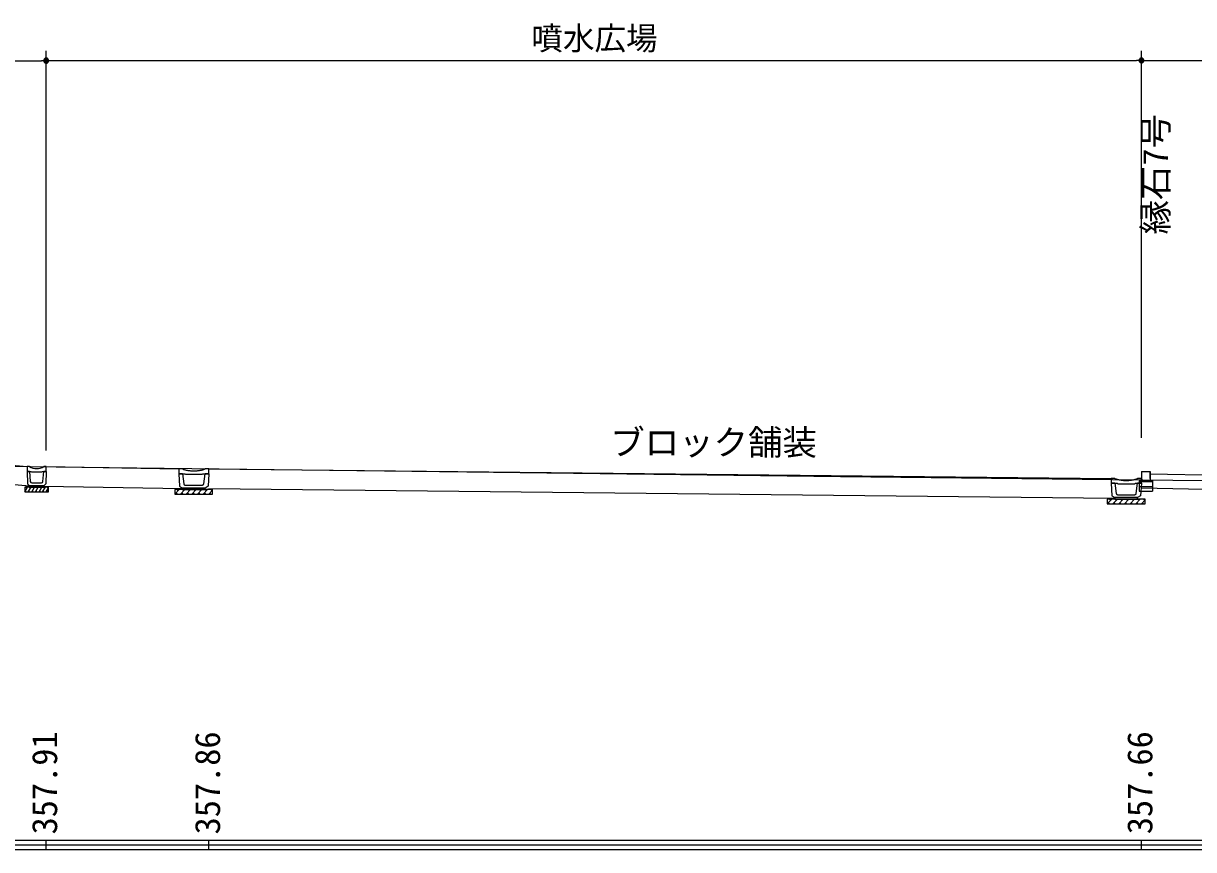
# Model space of a CAD drawing. Units: millimetres on the paper. Extents: x -84 to 7, y -133 to 191.
# Drawn here: x -42.72 to -30.49, y 26.55 to 35.19 of the extents above; entities that cross this region are included whole.
import ezdxf
from ezdxf.enums import TextEntityAlignment as Align

# ---------------------------------------------------------------- set-up
doc = ezdxf.new("R2010")
doc.units = ezdxf.units.MM
doc.header["$LTSCALE"] = 0.14
for name, color, linetype in [('0-1_D-BDG-3-DL-2', 7, 'Continuous'), ('0-3_D-STR-2-文字', 7, 'Continuous'), ('0-5_D-BDG-2-DL-1', 7, 'Continuous'), ('0-7_D-STR-1-計線1', 7, 'Continuous'), ('0-8_D-STR-DIM-2高さ', 7, 'Continuous'), ('0-9_D-BDG-1-現況', 7, 'Continuous')]:
    doc.layers.add(name, color=color, linetype=linetype)
doc.styles.add('ＭＳ ゴシック', font='')
doc.styles.get('ＭＳ ゴシック').set_extended_font_data('MS Gothic')

msp = doc.modelspace()

# ---------------------------------------------------------------- linework, layer by layer
at = {"layer": '0-1_D-BDG-3-DL-2'}
for p, q in [((-73.8141, 26.6501), (3.4526, 26.6501)), ((-73.8141, 26.5501), (3.4526, 26.5501))]:
    msp.add_line(p, q, dxfattribs=at)
at = {"layer": '0-3_D-STR-2-文字'}
for p, q in [((-42.4854, 30.722), (-42.4854, 34.9013)), ((-42.4854, 30.722), (-42.4854, 34.8977)), ((-31.0371, 31.2301), (-31.0371, 34.9013)), ((-31.037, 30.8551), (-31.037, 34.9013)), ((-46.1905, 34.7977), (-42.5354, 34.7977)), ((-42.5104, 34.7977), (-42.5354, 34.7977)), ((-42.461, 34.8027), (-42.5099, 34.8027)), ((-42.5099, 34.7963), (-42.461, 34.7963)), ((-42.5083, 34.8112), (-42.4625, 34.8112)), ((-42.4625, 34.7878), (-42.5083, 34.7878)), ((-42.4654, 34.8127), (-42.5054, 34.8127)), ((-42.5054, 34.7863), (-42.4654, 34.7863)), ((-42.5004, 34.8212), (-42.4704, 34.8212)), ((-42.4704, 34.7778), (-42.5004, 34.7778)), ((-42.4604, 34.8013), (-42.4354, 34.8013)), ((-42.4354, 34.8013), (-31.087, 34.8013)), ((-31.062, 34.8013), (-31.087, 34.8013)), ((-31.0616, 34.7963), (-31.0127, 34.7963)), ((-31.0126, 34.8063), (-31.0615, 34.8063)), ((-31.06, 34.8112), (-31.0142, 34.8112)), ((-31.0141, 34.7913), (-31.0599, 34.7913)), ((-31.0571, 34.7863), (-31.0172, 34.7863)), ((-31.017, 34.8163), (-31.057, 34.8163)), ((-31.0521, 34.8212), (-31.0221, 34.8212)), ((-31.022, 34.7813), (-31.052, 34.7813)), ((-31.0121, 34.8013), (-30.9871, 34.8013)), ((-30.9871, 34.8013), (-29.0092, 34.8013))]:
    msp.add_line(p, q, dxfattribs=at)
for points in [[(-42.4604, 34.8013), (-42.4606, 34.8044), (-42.4612, 34.8075), (-42.4622, 34.8105), (-42.4635, 34.8133), (-42.4652, 34.816), (-42.4672, 34.8184), (-42.4695, 34.8205), (-42.472, 34.8224), (-42.4748, 34.8239), (-42.4777, 34.8251), (-42.4807, 34.8258), (-42.4838, 34.8262), (-42.487, 34.8262), (-42.4901, 34.8258), (-42.4931, 34.8251), (-42.4961, 34.8239), (-42.4988, 34.8224), (-42.5014, 34.8205), (-42.5036, 34.8184), (-42.5056, 34.816), (-42.5073, 34.8133), (-42.5087, 34.8105), (-42.5096, 34.8075), (-42.5102, 34.8044), (-42.5104, 34.8013), (-42.4854, 34.8013)], [(-42.4604, 34.7977), (-42.4606, 34.8008), (-42.4612, 34.8039), (-42.4622, 34.8069), (-42.4635, 34.8098), (-42.4652, 34.8124), (-42.4672, 34.8148), (-42.4695, 34.817), (-42.472, 34.8188), (-42.4748, 34.8203), (-42.4777, 34.8215), (-42.4807, 34.8223), (-42.4838, 34.8227), (-42.487, 34.8227), (-42.4901, 34.8223), (-42.4931, 34.8215), (-42.4961, 34.8203), (-42.4988, 34.8188), (-42.5014, 34.817), (-42.5036, 34.8148), (-42.5056, 34.8124), (-42.5073, 34.8098), (-42.5087, 34.8069), (-42.5096, 34.8039), (-42.5102, 34.8008), (-42.5104, 34.7977), (-42.4854, 34.7977)], [(-42.5104, 34.8013), (-42.5102, 34.7981), (-42.5096, 34.7951), (-42.5087, 34.7921), (-42.5073, 34.7892), (-42.5056, 34.7866), (-42.5036, 34.7842), (-42.5014, 34.782), (-42.4988, 34.7802), (-42.4961, 34.7787), (-42.4931, 34.7775), (-42.4901, 34.7767), (-42.487, 34.7763), (-42.4838, 34.7763), (-42.4807, 34.7767), (-42.4777, 34.7775), (-42.4748, 34.7787), (-42.472, 34.7802), (-42.4695, 34.782), (-42.4672, 34.7842), (-42.4652, 34.7866), (-42.4635, 34.7892), (-42.4622, 34.7921), (-42.4612, 34.7951), (-42.4606, 34.7981), (-42.4604, 34.8013), (-42.4854, 34.8013)], [(-42.5104, 34.7977), (-42.5102, 34.7946), (-42.5096, 34.7915), (-42.5087, 34.7885), (-42.5073, 34.7857), (-42.5056, 34.783), (-42.5036, 34.7806), (-42.5014, 34.7784), (-42.4988, 34.7766), (-42.4961, 34.7751), (-42.4931, 34.7739), (-42.4901, 34.7732), (-42.487, 34.7728), (-42.4838, 34.7728), (-42.4807, 34.7732), (-42.4777, 34.7739), (-42.4748, 34.7751), (-42.472, 34.7766), (-42.4695, 34.7784), (-42.4672, 34.7806), (-42.4652, 34.783), (-42.4635, 34.7857), (-42.4622, 34.7885), (-42.4612, 34.7915), (-42.4606, 34.7946), (-42.4604, 34.7977), (-42.4854, 34.7977)], [(-31.0121, 34.8013), (-31.0123, 34.8044), (-31.0129, 34.8075), (-31.0139, 34.8105), (-31.0152, 34.8133), (-31.0169, 34.816), (-31.0189, 34.8184), (-31.0212, 34.8205), (-31.0237, 34.8224), (-31.0265, 34.8239), (-31.0294, 34.8251), (-31.0324, 34.8258), (-31.0356, 34.8262), (-31.0387, 34.8262), (-31.0418, 34.8258), (-31.0448, 34.8251), (-31.0478, 34.8239), (-31.0505, 34.8224), (-31.0531, 34.8205), (-31.0553, 34.8184), (-31.0573, 34.816), (-31.059, 34.8133), (-31.0604, 34.8105), (-31.0613, 34.8075), (-31.0619, 34.8044), (-31.0621, 34.8013), (-31.0371, 34.8013)], [(-31.0621, 34.8013), (-31.0619, 34.7981), (-31.0613, 34.7951), (-31.0604, 34.7921), (-31.059, 34.7892), (-31.0573, 34.7866), (-31.0553, 34.7842), (-31.0531, 34.782), (-31.0505, 34.7802), (-31.0478, 34.7787), (-31.0448, 34.7775), (-31.0418, 34.7767), (-31.0387, 34.7763), (-31.0356, 34.7763), (-31.0324, 34.7767), (-31.0294, 34.7775), (-31.0265, 34.7787), (-31.0237, 34.7802), (-31.0212, 34.782), (-31.0189, 34.7842), (-31.0169, 34.7866), (-31.0152, 34.7892), (-31.0139, 34.7921), (-31.0129, 34.7951), (-31.0123, 34.7981), (-31.0121, 34.8013), (-31.0371, 34.8013)], [(-31.012, 34.8013), (-31.0122, 34.8044), (-31.0128, 34.8075), (-31.0138, 34.8105), (-31.0151, 34.8133), (-31.0168, 34.816), (-31.0188, 34.8184), (-31.0211, 34.8205), (-31.0236, 34.8224), (-31.0264, 34.8239), (-31.0293, 34.8251), (-31.0323, 34.8258), (-31.0354, 34.8262), (-31.0386, 34.8262), (-31.0417, 34.8258), (-31.0447, 34.8251), (-31.0477, 34.8239), (-31.0504, 34.8224), (-31.0529, 34.8205), (-31.0552, 34.8184), (-31.0572, 34.816), (-31.0589, 34.8133), (-31.0603, 34.8105), (-31.0612, 34.8075), (-31.0618, 34.8044), (-31.062, 34.8013), (-31.037, 34.8013)], [(-31.062, 34.8013), (-31.0618, 34.7981), (-31.0612, 34.7951), (-31.0603, 34.7921), (-31.0589, 34.7892), (-31.0572, 34.7866), (-31.0552, 34.7842), (-31.0529, 34.782), (-31.0504, 34.7802), (-31.0477, 34.7787), (-31.0447, 34.7775), (-31.0417, 34.7767), (-31.0386, 34.7763), (-31.0354, 34.7763), (-31.0323, 34.7767), (-31.0293, 34.7775), (-31.0264, 34.7787), (-31.0236, 34.7802), (-31.0211, 34.782), (-31.0188, 34.7842), (-31.0168, 34.7866), (-31.0151, 34.7892), (-31.0138, 34.7921), (-31.0128, 34.7951), (-31.0122, 34.7981), (-31.012, 34.8013), (-31.037, 34.8013)]]:
    msp.add_lwpolyline(points, close=True, dxfattribs=at)
at = {"layer": '0-5_D-BDG-2-DL-1'}
msp.add_line((-76.8141, 26.6001), (3.4526, 26.6001), dxfattribs=at)
at = {"layer": '0-7_D-STR-1-計線1'}
for p, q in [((-42.6605, 30.5551), (-42.6855, 30.5551)), ((-42.6855, 30.5551), (-42.6855, 30.5051)), ((-42.6855, 30.5051), (-42.6805, 30.3751)), ((-42.6605, 30.5051), (-42.6855, 30.5051)), ((-42.6605, 30.5051), (-42.6517, 30.3989)), ((-42.6405, 30.5001), (-42.5305, 30.5001)), ((-42.5194, 30.3989), (-42.5105, 30.5051)), ((-42.4855, 30.5551), (-42.5105, 30.5551)), ((-42.4855, 30.5051), (-42.5105, 30.5051)), ((-42.4855, 30.5051), (-42.4905, 30.3751)), ((-42.4855, 30.5551), (-41.1006, 30.5301)), ((-42.4855, 30.5051), (-42.4855, 30.5551)), ((-41.0613, 30.5301), (-41.1006, 30.5301)), ((-41.1006, 30.5301), (-41.1006, 30.4801)), ((-41.1006, 30.4801), (-41.0928, 30.3501)), ((-41.0613, 30.4801), (-41.1006, 30.4801)), ((-41.0613, 30.4801), (-41.0473, 30.3739)), ((-41.0298, 30.4751), (-40.8565, 30.4751)), ((-40.839, 30.3739), (-40.825, 30.4801)), ((-40.7856, 30.5301), (-40.825, 30.5301)), ((-40.7856, 30.4801), (-40.825, 30.4801)), ((-40.7856, 30.4801), (-40.7935, 30.3501)), ((-40.7856, 30.5301), (-31.3543, 30.4301)), ((-40.7856, 30.4801), (-40.7856, 30.5301)), ((-31.0371, 30.5051), (-30.9442, 30.5051)), ((-31.0371, 30.5051), (-31.0371, 30.4051)), ((-30.9442, 30.4302), (-30.9442, 30.5051)), ((-30.9442, 30.5051), (-30.9442, 30.4051)), ((-30.9442, 30.4801), (-29.0351, 30.445)), ((-42.4605, 30.3401), (-42.7105, 30.3401)), ((-42.7105, 30.3401), (-42.7105, 30.2901)), ((-42.7105, 30.2901), (-42.6817, 30.3401)), ((-42.6889, 30.3276), (-42.6961, 30.3401)), ((-42.673, 30.2901), (-42.6442, 30.3401)), ((-42.5105, 30.3551), (-42.6605, 30.3551)), ((-42.6514, 30.3276), (-42.6586, 30.3401)), ((-42.6367, 30.3851), (-42.5343, 30.3851)), ((-42.6355, 30.2901), (-42.6067, 30.3401)), ((-42.6139, 30.3276), (-42.6211, 30.3401)), ((-42.598, 30.2901), (-42.5692, 30.3401)), ((-42.5764, 30.3276), (-42.5836, 30.3401)), ((-42.5605, 30.2901), (-42.5317, 30.3401)), ((-42.5389, 30.3276), (-42.5461, 30.3401)), ((-42.523, 30.2901), (-42.4942, 30.3401)), ((-42.4905, 30.3751), (-42.5105, 30.3551)), ((-42.5105, 30.3401), (-42.5105, 30.3551)), ((-42.5105, 30.3506), (-41.0613, 30.3244)), ((-42.5014, 30.3276), (-42.5086, 30.3401)), ((-42.4639, 30.3276), (-42.4711, 30.3401)), ((-42.4605, 30.2901), (-42.4605, 30.3401)), ((-41.0238, 30.3601), (-40.8625, 30.3601)), ((-40.7935, 30.3501), (-40.825, 30.3301)), ((-31.3146, 30.4301), (-31.3543, 30.4301)), ((-31.3543, 30.4301), (-31.3543, 30.3801)), ((-31.3543, 30.3801), (-31.3463, 30.2501)), ((-31.3146, 30.3801), (-31.3543, 30.3801)), ((-31.3146, 30.3801), (-31.3006, 30.2739)), ((-31.2829, 30.3751), (-31.1085, 30.3751)), ((-31.0908, 30.2739), (-31.0768, 30.3801)), ((-31.0371, 30.4301), (-31.0768, 30.4301)), ((-31.0371, 30.3801), (-31.0768, 30.3801)), ((-31.0604, 30.4051), (-30.921, 30.4051)), ((-31.0604, 30.4051), (-31.0604, 30.2976)), ((-31.0604, 30.3976), (-30.921, 30.3976)), ((-31.0604, 30.3476), (-30.921, 30.3476)), ((-31.0371, 30.3801), (-31.0451, 30.2501)), ((-31.0371, 30.3801), (-31.0371, 30.4301)), ((-30.921, 30.4051), (-30.921, 30.2976)), ((-42.7105, 30.2901), (-42.4605, 30.2901)), ((-42.6961, 30.2901), (-42.7033, 30.3026)), ((-42.6586, 30.2901), (-42.6658, 30.3026)), ((-42.6211, 30.2901), (-42.6283, 30.3026)), ((-42.5836, 30.2901), (-42.5908, 30.3026)), ((-42.5461, 30.2901), (-42.5533, 30.3026)), ((-42.5086, 30.2901), (-42.5158, 30.3026)), ((-42.4855, 30.2901), (-42.4605, 30.3334)), ((-42.4711, 30.2901), (-42.4783, 30.3026)), ((-40.7463, 30.3151), (-41.14, 30.3151)), ((-41.14, 30.3151), (-41.14, 30.2651)), ((-41.14, 30.2651), (-41.0946, 30.3151)), ((-41.14, 30.2651), (-40.7463, 30.2651)), ((-41.1173, 30.2651), (-41.1287, 30.2776)), ((-41.1059, 30.3026), (-41.1173, 30.3151)), ((-41.081, 30.2651), (-41.0355, 30.3151)), ((-41.0582, 30.2651), (-41.0696, 30.2776)), ((-40.825, 30.3301), (-41.0613, 30.3301)), ((-41.0469, 30.3026), (-41.0582, 30.3151)), ((-41.0219, 30.2651), (-40.9764, 30.3151)), ((-40.9992, 30.2651), (-41.0105, 30.2776)), ((-40.9878, 30.3026), (-40.9992, 30.3151)), ((-40.9628, 30.2651), (-40.9174, 30.3151)), ((-40.9401, 30.2651), (-40.9515, 30.2776)), ((-40.9287, 30.3026), (-40.9401, 30.3151)), ((-40.9038, 30.2651), (-40.8583, 30.3151)), ((-40.881, 30.2651), (-40.8924, 30.2776)), ((-40.8697, 30.3026), (-40.881, 30.3151)), ((-40.8447, 30.2651), (-40.7992, 30.3151)), ((-40.822, 30.2651), (-40.8333, 30.2776)), ((-40.825, 30.3151), (-40.825, 30.3301)), ((-40.8106, 30.3026), (-40.822, 30.3151)), ((-40.7856, 30.2651), (-40.7463, 30.3084)), ((-40.7846, 30.3251), (-31.3146, 30.2247)), ((-40.7629, 30.2651), (-40.7743, 30.2776)), ((-40.7515, 30.3026), (-40.7629, 30.3151)), ((-40.7463, 30.2651), (-40.7463, 30.3151)), ((-30.9975, 30.2151), (-31.3939, 30.2151)), ((-31.3939, 30.2151), (-31.3939, 30.1651)), ((-31.3939, 30.1651), (-31.3481, 30.2151)), ((-31.3596, 30.2026), (-31.371, 30.2151)), ((-31.3344, 30.1651), (-31.2887, 30.2151)), ((-31.0768, 30.2301), (-31.3146, 30.2301)), ((-31.3001, 30.2026), (-31.3116, 30.2151)), ((-31.2769, 30.2601), (-31.1145, 30.2601)), ((-31.275, 30.1651), (-31.2292, 30.2151)), ((-31.2406, 30.2026), (-31.2521, 30.2151)), ((-31.2155, 30.1651), (-31.1697, 30.2151)), ((-31.1812, 30.2026), (-31.1926, 30.2151)), ((-31.1561, 30.1651), (-31.1103, 30.2151)), ((-31.1217, 30.2026), (-31.1332, 30.2151)), ((-31.0966, 30.1651), (-31.0508, 30.2151)), ((-31.0451, 30.2501), (-31.0768, 30.2301)), ((-31.0768, 30.2151), (-31.0768, 30.2301)), ((-31.0623, 30.2026), (-31.0737, 30.2151)), ((-31.0604, 30.2976), (-30.921, 30.2976)), ((-31.0371, 30.3318), (-29.0356, 30.295)), ((-31.0028, 30.2026), (-31.0142, 30.2151)), ((-30.9975, 30.1651), (-30.9975, 30.2151)), ((-31.3939, 30.1651), (-30.9975, 30.1651)), ((-31.371, 30.1651), (-31.3825, 30.1776)), ((-31.3116, 30.1651), (-31.323, 30.1776)), ((-31.2521, 30.1651), (-31.2635, 30.1776)), ((-31.1926, 30.1651), (-31.2041, 30.1776)), ((-31.1332, 30.1651), (-31.1446, 30.1776)), ((-31.0737, 30.1651), (-31.0851, 30.1776)), ((-31.0371, 30.1651), (-30.9975, 30.2084)), ((-31.0142, 30.1651), (-31.0257, 30.1776)), ((-42.4855, 26.5501), (-42.4855, 26.6501)), ((-40.7856, 26.5501), (-40.7856, 26.6501)), ((-31.0371, 26.5501), (-31.0372, 26.6501))]:
    msp.add_line(p, q, dxfattribs=at)
for points in [[(-46.2406, 30.6501), (-43.7706, 30.6501), (-42.6855, 30.5551)], [(-42.6855, 30.5051), (-42.6455, 30.5051), (-42.6405, 30.5001)], [(-42.5305, 30.5001), (-42.5255, 30.5051), (-42.4855, 30.5051)], [(-41.1006, 30.4801), (-41.0376, 30.4801), (-41.0298, 30.4751)], [(-41.0613, 30.5301), (-41.0553, 30.528), (-41.0492, 30.526), (-41.043, 30.5241), (-41.0367, 30.5223), (-41.0304, 30.5207), (-41.0239, 30.5191), (-41.0174, 30.5177), (-41.0109, 30.5164), (-41.0043, 30.5152), (-40.9976, 30.5142), (-40.9909, 30.5132), (-40.9842, 30.5124), (-40.9774, 30.5117), (-40.9706, 30.5111), (-40.9637, 30.5107), (-40.9569, 30.5104), (-40.95, 30.5102), (-40.9431, 30.5101), (-40.9363, 30.5102), (-40.9294, 30.5104), (-40.9226, 30.5107), (-40.9157, 30.5111), (-40.9089, 30.5117), (-40.9021, 30.5124), (-40.8954, 30.5132), (-40.8887, 30.5142), (-40.882, 30.5152), (-40.8754, 30.5164), (-40.8689, 30.5177), (-40.8624, 30.5191), (-40.8559, 30.5207), (-40.8496, 30.5223), (-40.8433, 30.5241), (-40.8371, 30.526), (-40.831, 30.528), (-40.825, 30.5301)], [(-40.8565, 30.4751), (-40.8486, 30.4801), (-40.7856, 30.4801)], [(-46.2406, 30.4501), (-43.7794, 30.4501), (-42.6605, 30.3522)], [(-42.6805, 30.3751), (-42.6605, 30.3551), (-42.6605, 30.3401)], [(-41.0928, 30.3501), (-41.0613, 30.3301), (-41.0613, 30.3151)], [(-41.0473, 30.3739), (-41.0472, 30.3733), (-41.0471, 30.3727), (-41.0469, 30.372), (-41.0467, 30.3714), (-41.0464, 30.3708), (-41.0461, 30.3703), (-41.0458, 30.3697), (-41.0454, 30.3691), (-41.045, 30.3685), (-41.0446, 30.368), (-41.0441, 30.3674), (-41.0436, 30.3669), (-41.043, 30.3664), (-41.0424, 30.3659), (-41.0418, 30.3654), (-41.0412, 30.365), (-41.0405, 30.3645), (-41.0398, 30.3641), (-41.0391, 30.3637), (-41.0383, 30.3633), (-41.0375, 30.3629), (-41.0367, 30.3626), (-41.0359, 30.3622), (-41.035, 30.3619), (-41.0342, 30.3617), (-41.0333, 30.3614), (-41.0324, 30.3612), (-41.0315, 30.3609), (-41.0305, 30.3608), (-41.0296, 30.3606), (-41.0286, 30.3605), (-41.0277, 30.3603), (-41.0267, 30.3602), (-41.0257, 30.3602), (-41.0248, 30.3601), (-41.0238, 30.3601)], [(-40.8625, 30.3601), (-40.8615, 30.3601), (-40.8606, 30.3602), (-40.8596, 30.3602), (-40.8586, 30.3603), (-40.8577, 30.3605), (-40.8567, 30.3606), (-40.8558, 30.3608), (-40.8548, 30.3609), (-40.8539, 30.3612), (-40.853, 30.3614), (-40.8521, 30.3617), (-40.8513, 30.3619), (-40.8504, 30.3622), (-40.8496, 30.3626), (-40.8488, 30.3629), (-40.848, 30.3633), (-40.8472, 30.3637), (-40.8465, 30.3641), (-40.8458, 30.3645), (-40.8451, 30.365), (-40.8445, 30.3654), (-40.8439, 30.3659), (-40.8433, 30.3664), (-40.8427, 30.3669), (-40.8422, 30.3674), (-40.8417, 30.368), (-40.8413, 30.3685), (-40.8409, 30.3691), (-40.8405, 30.3697), (-40.8402, 30.3703), (-40.8399, 30.3708), (-40.8396, 30.3714), (-40.8394, 30.372), (-40.8392, 30.3727), (-40.8391, 30.3733), (-40.839, 30.3739)], [(-31.3543, 30.3801), (-31.2908, 30.3801), (-31.2829, 30.3751)], [(-31.3146, 30.4301), (-31.3086, 30.428), (-31.3024, 30.426), (-31.2962, 30.4241), (-31.2899, 30.4223), (-31.2835, 30.4207), (-31.277, 30.4191), (-31.2705, 30.4177), (-31.2639, 30.4164), (-31.2572, 30.4152), (-31.2505, 30.4142), (-31.2438, 30.4132), (-31.237, 30.4124), (-31.2302, 30.4117), (-31.2233, 30.4111), (-31.2164, 30.4107), (-31.2095, 30.4104), (-31.2026, 30.4102), (-31.1957, 30.4101), (-31.1888, 30.4102), (-31.1819, 30.4104), (-31.175, 30.4107), (-31.1681, 30.4111), (-31.1612, 30.4117), (-31.1544, 30.4124), (-31.1476, 30.4132), (-31.1409, 30.4142), (-31.1342, 30.4152), (-31.1275, 30.4164), (-31.1209, 30.4177), (-31.1144, 30.4191), (-31.1079, 30.4207), (-31.1015, 30.4223), (-31.0952, 30.4241), (-31.089, 30.426), (-31.0828, 30.428), (-31.0768, 30.4301)], [(-31.1085, 30.3751), (-31.1006, 30.3801), (-31.0371, 30.3801)], [(-31.3463, 30.2501), (-31.3146, 30.2301), (-31.3146, 30.2151)], [(-31.3006, 30.2739), (-31.3005, 30.2733), (-31.3003, 30.2727), (-31.3002, 30.272), (-31.2999, 30.2714), (-31.2997, 30.2708), (-31.2994, 30.2703), (-31.299, 30.2697), (-31.2987, 30.2691), (-31.2982, 30.2685), (-31.2978, 30.268), (-31.2973, 30.2674), (-31.2968, 30.2669), (-31.2962, 30.2664), (-31.2956, 30.2659), (-31.295, 30.2654), (-31.2944, 30.265), (-31.2937, 30.2645), (-31.293, 30.2641), (-31.2922, 30.2637), (-31.2915, 30.2633), (-31.2907, 30.2629), (-31.2899, 30.2626), (-31.2891, 30.2622), (-31.2882, 30.2619), (-31.2873, 30.2617), (-31.2864, 30.2614), (-31.2855, 30.2612), (-31.2846, 30.2609), (-31.2837, 30.2608), (-31.2827, 30.2606), (-31.2818, 30.2605), (-31.2808, 30.2603), (-31.2798, 30.2602), (-31.2788, 30.2602), (-31.2779, 30.2601), (-31.2769, 30.2601)], [(-31.1145, 30.2601), (-31.1135, 30.2601), (-31.1125, 30.2602), (-31.1116, 30.2602), (-31.1106, 30.2603), (-31.1096, 30.2605), (-31.1087, 30.2606), (-31.1077, 30.2608), (-31.1068, 30.2609), (-31.1059, 30.2612), (-31.105, 30.2614), (-31.1041, 30.2617), (-31.1032, 30.2619), (-31.1023, 30.2622), (-31.1015, 30.2626), (-31.1007, 30.2629), (-31.0999, 30.2633), (-31.0991, 30.2637), (-31.0984, 30.2641), (-31.0977, 30.2645), (-31.097, 30.265), (-31.0964, 30.2654), (-31.0957, 30.2659), (-31.0952, 30.2664), (-31.0946, 30.2669), (-31.0941, 30.2674), (-31.0936, 30.268), (-31.0931, 30.2685), (-31.0927, 30.2691), (-31.0924, 30.2697), (-31.092, 30.2703), (-31.0917, 30.2708), (-31.0915, 30.2714), (-31.0912, 30.272), (-31.091, 30.2727), (-31.0909, 30.2733), (-31.0908, 30.2739)]]:
    msp.add_lwpolyline(points, dxfattribs=at)
for points in [[(-42.5105, 30.3551), (-42.6605, 30.3551), (-42.6605, 30.3401), (-42.5105, 30.3401)], [(-40.825, 30.3301), (-41.0613, 30.3301), (-41.0613, 30.3151), (-40.825, 30.3151)], [(-31.0768, 30.2301), (-31.3146, 30.2301), (-31.3146, 30.2151), (-31.0768, 30.2151)]]:
    msp.add_lwpolyline(points, close=True, dxfattribs=at)
for centre, radius, start, end in [((-42.5855, 30.6858), 0.1506, 240.13717, 299.86283), ((-42.6367, 30.4001), 0.015, 184.76364, 270), ((-42.5343, 30.4001), 0.015, 270, 355.23636)]:
    msp.add_arc(centre, radius, start, end, dxfattribs=at)
at = {"layer": '0-9_D-BDG-1-現況'}
msp.add_lwpolyline([(-66.6987, 30.855), (-66.271, 30.8501), (-62.2448, 30.8), (-58.2187, 30.75), (-54.1926, 30.7), (-50.1665, 30.65), (-46.1404, 30.6), (-42.1143, 30.55), (-38.0882, 30.5), (-34.1824, 30.45), (-29.4433, 30.4001), (-28.9583, 30.395)], dxfattribs=at)

# ---------------------------------------------------------------- texts
at = {"layer": '0-3_D-STR-2-文字', "style": 'ＭＳ ゴシック'}
for s, height, p in [('噴水広場', 0.2419, (-37.4142, 34.8394)), ('ブロック舗装', 0.2639, (-36.5892, 30.5969))]:
    msp.add_text(s, height=height, dxfattribs=at).set_placement(p, align=Align.BOTTOM_LEFT)
msp.add_text('縁石7号', height=0.2639, rotation=90, dxfattribs=at).set_placement((-30.6798, 32.9819), align=Align.BOTTOM_LEFT)
at = {"layer": '0-8_D-STR-DIM-2高さ', "style": 'ＭＳ ゴシック'}
for s, p in [('357.91', (-42.2917, 26.709)), ('357.86', (-40.5886, 26.709)), ('357.66', (-30.8433, 26.711))]:
    msp.add_text(s, height=0.2639, rotation=90, dxfattribs=at).set_placement(p, align=Align.BOTTOM_LEFT)

doc.saveas('drawing.dxf')
